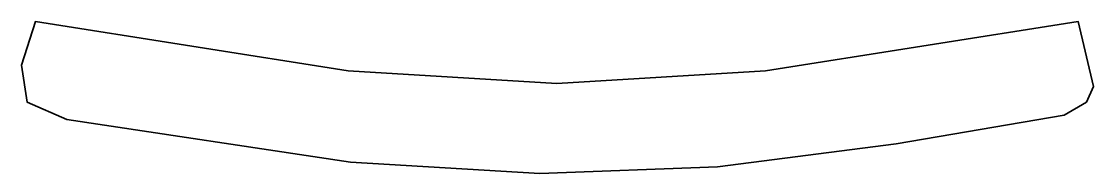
# Model space of a CAD drawing. Extents: x 8 to 5902, y -839 to 0.
import ezdxf

# ---------------------------------------------------------------- set-up
doc = ezdxf.new("R2010")
doc.units = 0
doc.linetypes.add('Solid', pattern=[0])

msp = doc.modelspace()

# ---------------------------------------------------------------- linework, layer by layer
at = {"color": 0, "linetype": 'Solid', "lineweight": 35}
msp.add_lwpolyline([(4098, -272), (5817, 0), (5902, -358), (5863, -446), (5741, -517), (4816, -675), (3834, -801), (2858, -839), (1817, -776), (257, -541), (40, -446), (8, -242), (86, 0), (1805, -272), (2952, -342), (4098, -272)], close=True, dxfattribs=at)

doc.saveas('drawing.dxf')
